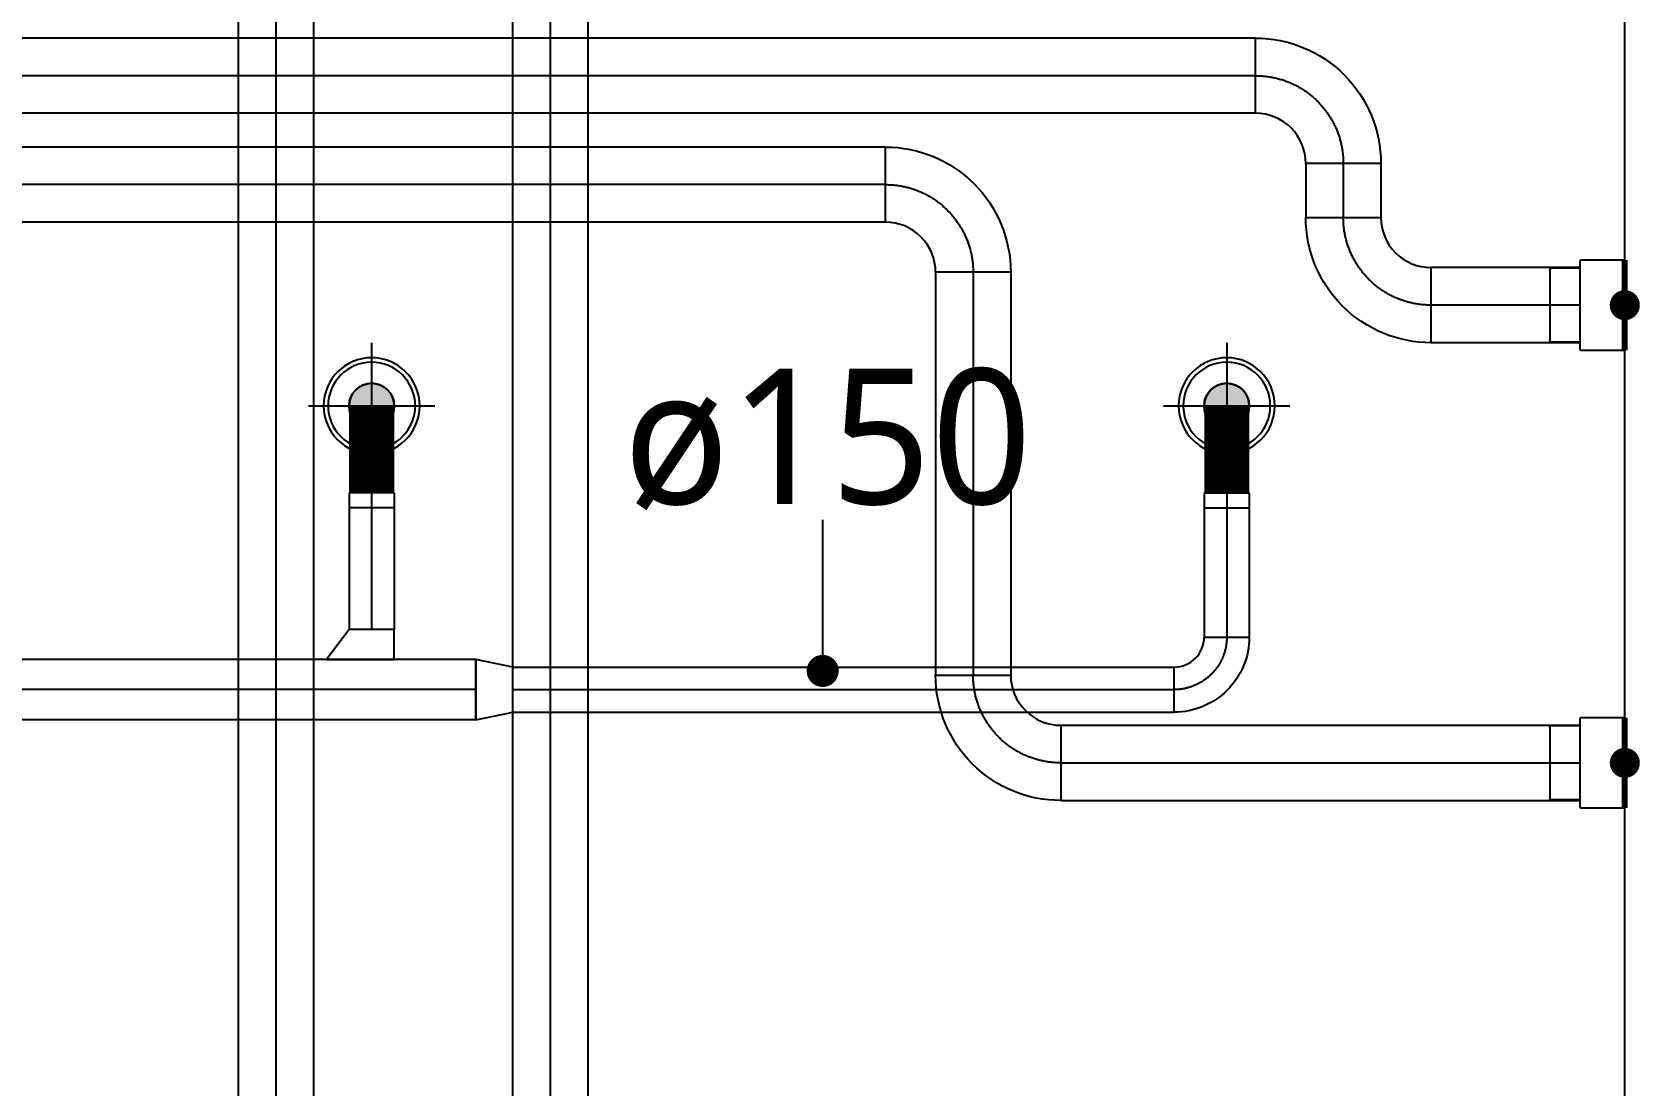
# Model space of a CAD drawing. Header units: millimetres. Extents: x 61566 to 667441, y 0 to 118800.
# Drawn here: x 444185 to 449535, y 61644 to 65149 of the extents above; entities that cross this region are included whole.
import ezdxf

# ---------------------------------------------------------------- set-up
doc = ezdxf.new("R2010")
doc.units = ezdxf.units.MM
doc.header["$LTSCALE"] = 200
doc.linetypes.add('CENTER', pattern=[50.8, 31.75, -6.35, 6.35, -6.35])
for name, color, linetype in [('DUCT', 7, 'Continuous'), ('LG-TEXT', 2, 'Continuous'), ('TEXT', 3, 'Continuous'), ('환기(RA)', 2, 'Continuous'), ('환기(SA)', 3, 'Continuous')]:
    doc.layers.add(name, color=color, linetype=linetype)
doc.styles.add('LG전자', font='malgun.ttf')

# ---------------------------------------------------------------- blocks, each defined once
blk = doc.blocks.new('A$C40B63A93')
at = {"color": 1}
for p, q in [((210, 420), (210, 0)), ((420, 210), (0, 210))]:
    blk.add_line(p, q, dxfattribs=at)
at = {"color": 0}
for radius in [160, 145, 75]:
    blk.add_circle((210, 210), radius, dxfattribs=at)
blk = doc.blocks.new('레듀서1')
at = {"layer": '환기(SA)', "color": 0}
blk.add_lwpolyline([(-23.3, 122.8), (176.7, 122.8), (151.7, 0), (1.7, 0)], close=True, dxfattribs=at)
blk = doc.blocks.new('ELBOW_90_150')
at = {"layer": 'DUCT', "color": 0}
blk.add_lwpolyline([(175, 250, 0.414214), (-75, 0), (75, 0, -0.414214), (175, 100), (175, 250)], format="xyb", dxfattribs=at)
at = {"layer": 'DUCT', "color": 1, "linetype": 'CENTER'}
blk.add_arc((175, 0), 175, 90, 180, dxfattribs=at)
blk = doc.blocks.new('A$C3E546C15')
at = {"color": 0}
for p, q in [((0, 32), (0, 268)), ((100, 273), (5, 273)), ((100, 27), (5, 27))]:
    blk.add_line(p, q, dxfattribs=at)
blk.add_lwpolyline([(250, 0), (105, 0, -0.414214), (100, 5), (100, 295, -0.414214), (105, 300), (250, 300)], format="xyb", close=True, dxfattribs=at)
at = {"color": 0, "const_width": 20}
blk.add_lwpolyline([(250, 0), (250, 300)], dxfattribs=at)
at = {"color": 0}
for centre, start, end in [((5, 268), 90, 180), ((5, 32), 180, 270)]:
    blk.add_arc(centre, 5, start, end, dxfattribs=at)
blk = doc.blocks.new('_Dot')
at = {"color": 0, "linetype": 'ByBlock', "lineweight": -2}
blk.add_line((-0.5, 0), (-1, 0), dxfattribs=at)
at = {"color": 0, "linetype": 'ByBlock', "const_width": 0.5}
blk.add_lwpolyline([(-0.25, 0, 1), (0.25, 0, 1)], format="xyb", close=True, dxfattribs=at)

msp = doc.modelspace()

# ---------------------------------------------------------------- hatches: boundary and pattern name
at = {"layer": '환기(RA)'}
h = msp.add_hatch(color=256, dxfattribs=at)
edge = h.paths.add_edge_path()
edge.add_arc((445315.1, 63905.6), 75, 180, 540)
h = msp.add_hatch(color=256, dxfattribs=at)
edge = h.paths.add_edge_path()
edge.add_arc((448160.4, 63905.6), 75, -90, 270, ccw=False)

# ---------------------------------------------------------------- linework, layer by layer
at = {"layer": 'LG-TEXT', "linetype": 'ByBlock', "lineweight": -2}
msp.add_polyline3d([(449485, 56572.1, 0), (449485, 67197.8, 0)], dxfattribs=at)
at = {"layer": 'TEXT', "color": 1}
msp.add_line((446816, 63023.7), (446816, 63526.6, 0), dxfattribs=at)
at = {"layer": 'TEXT', "color": 1, "const_width": 53.3}
msp.add_lwpolyline([(446842.6, 63023.7, 1), (446789.3, 63023.7, 1)], format="xyb", close=True, dxfattribs=at)
at = {"layer": '환기(RA)'}
for p, q in [((445785.1, 60879.8), (445785.1, 69433.6)), ((446035.1, 60879.8), (446035.1, 69433.6)), ((447025, 64766.5), (441958.4, 64766.5)), ((447025, 64516.5), (441958.4, 64516.5)), ((447191.6, 64349.8), (447191.6, 63009.5)), ((447441.6, 64349.8), (447441.6, 63009.5)), ((445240.1, 63616), (445240.1, 63161.5)), ((445390.1, 63616), (445240.1, 63616)), ((445390.1, 63616), (445390.1, 63161.5)), ((448085.4, 63616), (448085.4, 63136.5)), ((448085.4, 63616), (448235.4, 63616)), ((448235.4, 63616), (448235.4, 63136.5)), ((445390.1, 63566), (445240.1, 63566)), ((448085.4, 63566), (448235.4, 63566)), ((445662.3, 63061.5), (443273.1, 63061.5)), ((445662.3, 62861.5), (445662.3, 63061.5)), ((445785, 63036.5), (447985.4, 63036.5)), ((445662.3, 62861.5), (443273.1, 62861.5)), ((445785, 62886.5), (447985.4, 62886.5)), ((447608.3, 62842.8), (449335, 62842.8)), ((447608.3, 62592.8), (449335, 62592.8))]:
    msp.add_line(p, q, dxfattribs=at)
at = {"layer": '환기(RA)', "const_width": 150}
for points in [[(445315.1, 63616), (445315.1, 63905.6)], [(448160.4, 63616), (448160.4, 63905.6)]]:
    msp.add_lwpolyline(points, dxfattribs=at)
at = {"layer": '환기(RA)'}
msp.add_lwpolyline([(445390.1, 63061.5), (445390.1, 63161.5), (445240.1, 63161.5), (445165.1, 63061.5)], close=True, dxfattribs=at)
for centre in [(445315.1, 63905.6), (448160.4, 63905.6)]:
    msp.add_circle(centre, 75, dxfattribs=at)
at = {"layer": '환기(SA)', "color": 1, "linetype": 'CENTER'}
for p, q in [((445910.1, 60879.8), (445910.1, 69433.6)), ((444997.4, 60208.3), (444997.4, 67307.6)), ((448256.6, 65003.7), (441248.6, 65003.7)), ((448548.3, 64712), (448548.3, 64532.2)), ((447025, 64641.5), (441958.4, 64641.5)), ((447316.6, 64349.8), (447316.6, 63009.5)), ((449335, 64240.5), (448840, 64240.5)), ((445315.1, 63616), (445315.1, 63161.5)), ((448160.4, 63616), (448160.4, 63136.5)), ((445662.3, 62961.5), (443273.1, 62961.5)), ((445785, 62961.5), (447985.4, 62961.5)), ((447608.3, 62717.8), (449335, 62717.8))]:
    msp.add_line(p, q, dxfattribs=at)
at = {"layer": '환기(SA)'}
for p, q in [((444872.4, 60208.3), (444872.4, 67307.6)), ((445122.4, 60208.3), (445122.4, 67307.6)), ((448256.6, 65128.7), (441250.1, 65128.7)), ((448256.6, 64878.7), (441248.6, 64878.7)), ((448423.3, 64712), (448423.3, 64532.2)), ((448673.3, 64712), (448673.3, 64532.2)), ((449335, 64365.5), (448840, 64365.5)), ((449335, 64115.5), (448840, 64115.5))]:
    msp.add_line(p, q, dxfattribs=at)

# ---------------------------------------------------------------- block references
at = {"layer": 'DUCT', "color": 7, "xscale": -1, "rotation": 180}
for p in [(449235, 64390.5), (449235, 62867.8)]:
    msp.add_blockref('A$C3E546C15', p, dxfattribs=at)
at = {"layer": 'LG-TEXT', "xscale": 100, "yscale": 100, "zscale": 100, "rotation": 270}
for p in [(449485, 64240.5), (449485, 62717.8)]:
    msp.add_blockref('_Dot', p, dxfattribs=at)
at = {"layer": '환기(RA)', "xscale": -1.666666666666667, "yscale": 1.666666666666667, "zscale": 1.666666666666667}
msp.add_blockref('ELBOW_90_150', (447316.6, 64349.8), dxfattribs=at)
at = {"layer": '환기(RA)', "xscale": -1}
for p in [(445525.1, 63695.6), (448370.4, 63695.6)]:
    msp.add_blockref('A$C40B63A93', p, dxfattribs=at)
for name, p, rotation in [('ELBOW_90_150', (447985.4, 62961.5), 269.9999999999999), ('레듀서1', (445785, 63038.2), 89.99999999999999)]:
    msp.add_blockref(name, p, dxfattribs=dict(at, rotation=rotation))
at = {"layer": '환기(RA)', "xscale": -1.666666666666667, "yscale": 1.666666666666667, "zscale": 1.666666666666667, "rotation": 180}
msp.add_blockref('ELBOW_90_150', (447316.6, 63009.5), dxfattribs=at)
at = {"layer": '환기(SA)', "xscale": -1.666666666666667, "yscale": 1.666666666666667, "zscale": 1.666666666666667}
msp.add_blockref('ELBOW_90_150', (448548.3, 64712), dxfattribs=at)
at = {"layer": '환기(SA)', "xscale": -1.666666666666667, "yscale": 1.666666666666667, "zscale": 1.666666666666667, "rotation": 180}
msp.add_blockref('ELBOW_90_150', (448548.3, 64532.2), dxfattribs=at)

# ---------------------------------------------------------------- texts
at = {"layer": 'TEXT', "color": 2, "style": 'LG전자'}
msp.add_text('ø150', height=450, dxfattribs=at).set_placement((446151.8, 63578.9, 0))

doc.saveas('drawing.dxf')
